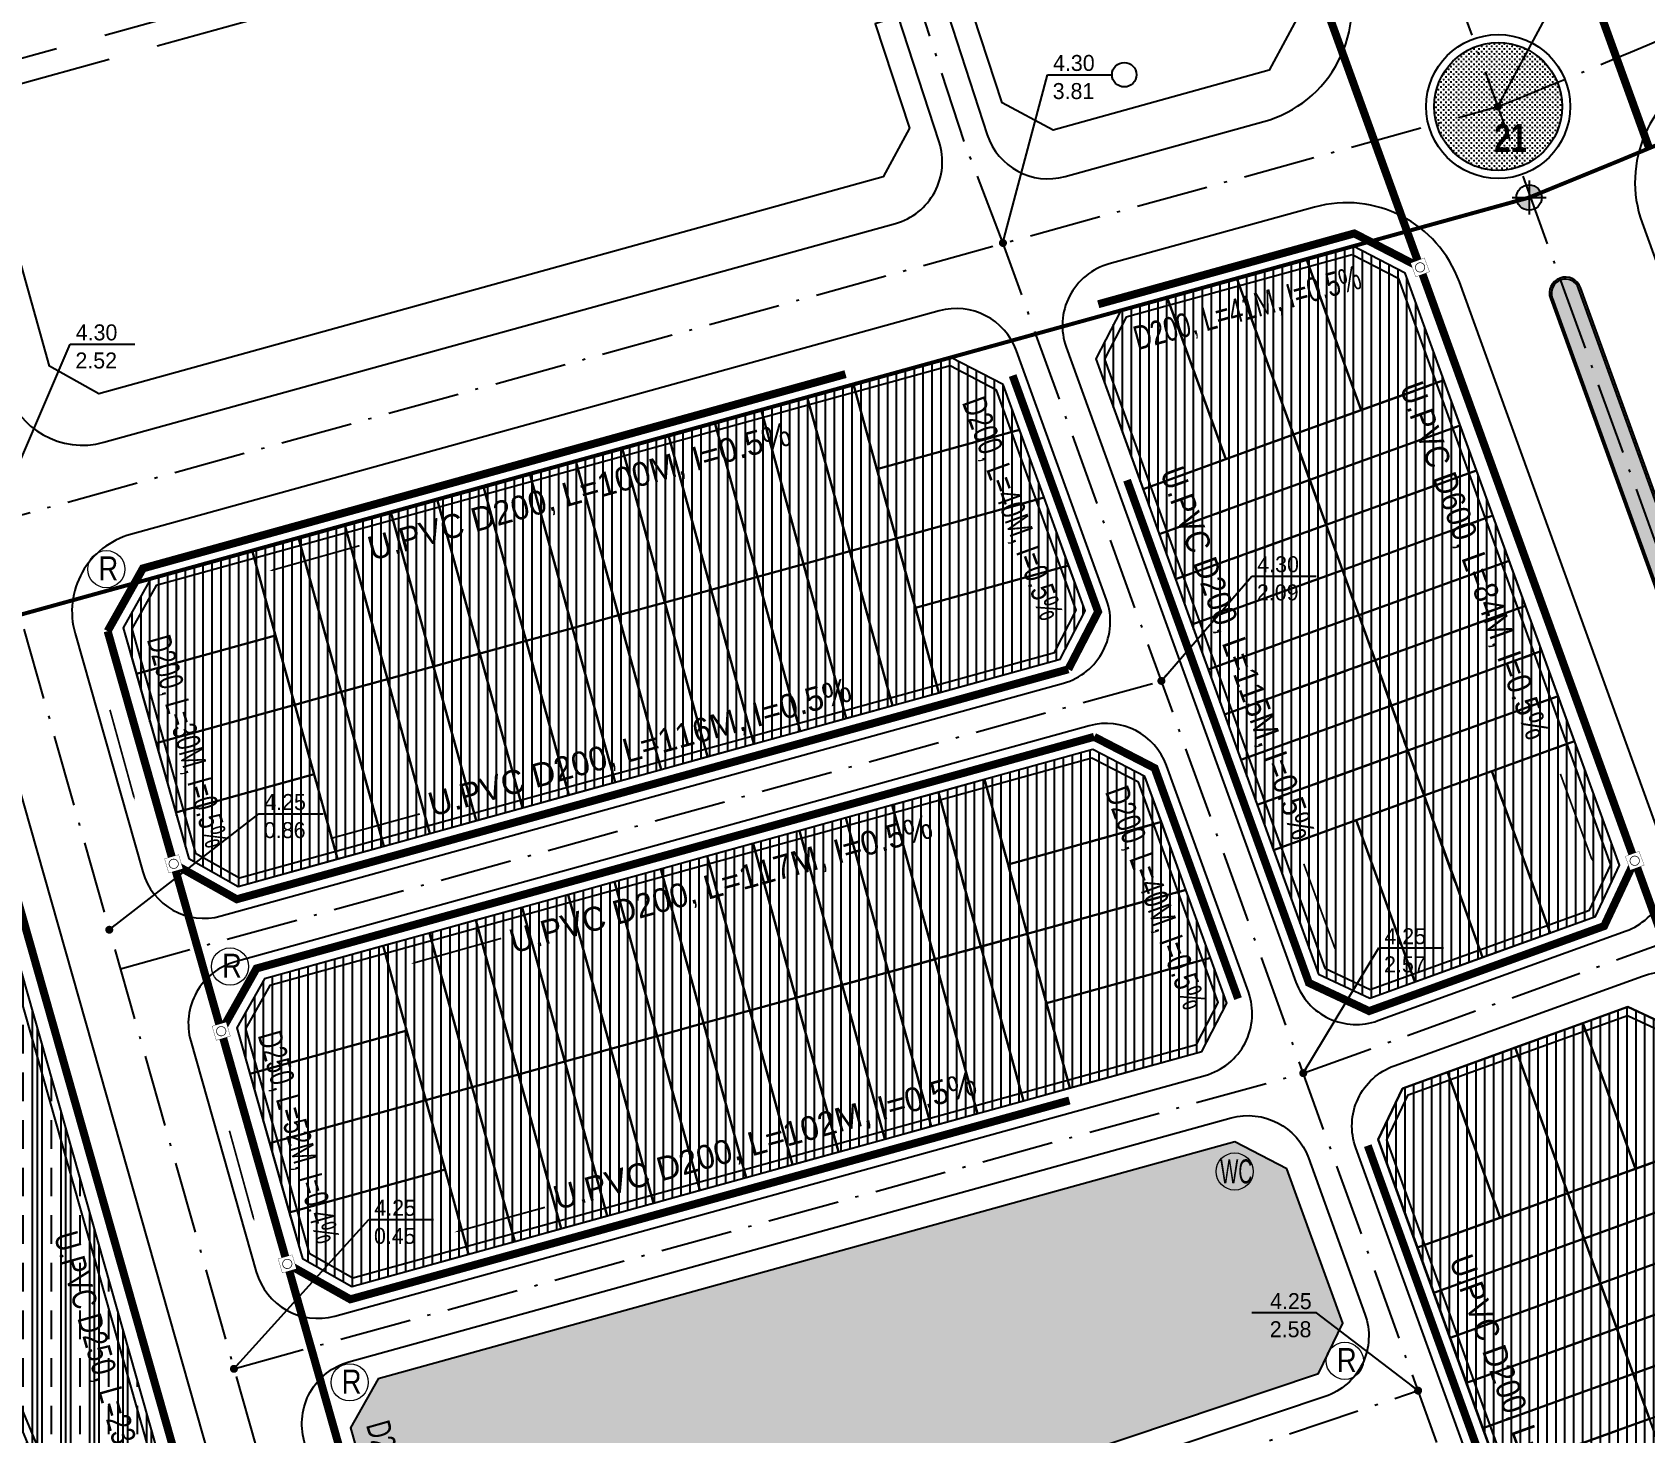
# Model space of a CAD drawing. Header units: metres. Extents: x 566631 to 571358, y 2062953 to 2068466.
# Drawn here: x 568419.6 to 568621.2, y 2066279.3 to 2066454.5 of the extents above; entities that cross this region are included whole.
import ezdxf
from ezdxf.enums import TextEntityAlignment as Align

# ---------------------------------------------------------------- set-up
doc = ezdxf.new("R2010")
doc.units = ezdxf.units.M
for name, pattern in [('ACAD_ISO10W100', [18.5, 12, -3, 0.5, -3]), ('CENTER', [2, 1.25, -0.25, 0.25, -0.25]), ('HIDDEN', [0.375, 0.25, -0.125])]:
    doc.linetypes.add(name, pattern=pattern)
doc.layers.add('boDnv', color=54, linetype='CONTINUOUS', lineweight=25)
for name, color, linetype in [('BoThamCo', 94, 'CONTINUOUS'), ('ChiaLo', 128, 'CENTER'), ('datOlienke', 42, 'CONTINUOUS'), ('datOXh', 42, 'CONTINUOUS'), ('hacth sdd', 8, 'CONTINUOUS'), ('LogDg', 7, 'CONTINUOUS'), ('LogDg phu', 7, 'CONTINUOUS'), ('LoLK', 6, 'CONTINUOUS'), ('QH', 7, 'CONTINUOUS'), ('RANHGIOI', 2, 'HIDDEN'), ('TimDg', 222, 'CONTINUOUS'), ('TNuoc Thai', 7, 'CONTINUOUS'), ('ViaHeS', 32, 'CONTINUOUS'), ('ViaHeSphu', 32, 'CONTINUOUS')]:
    doc.layers.add(name, color=color, linetype=linetype)
doc.styles.add('ARIALB', font='VHARIALB.ttf', dxfattribs={"width": 0.75})
doc.styles.add('DIADANH1', font='VHAVAN.ttf', dxfattribs={"height": 2})
doc.styles.add('rms', font='romans.shx', dxfattribs={"width": 0.7, "bigfont": 'vns.shx'})
doc.styles.add('solo', font='VHARIALN.ttf')
doc.styles.add('style1', font='VHARIALN.ttf', dxfattribs={"height": 1.2})
doc.styles.add('STYLE3', font='VHBODO.ttf', dxfattribs={"width": 0.8, "height": 2.2})
doc.linetypes.add('ADL', pattern='A,0.125,-0.15,["++",rms,S=0.5,R=0,X=0,Y=-0.2245],-1.35,1.125', length=2.75)
doc.linetypes.add('TNTN_LINE', pattern='A,0.5,-0.2,["TN",Standard,S=0.1,R=0,X=-0.1,Y=-0.05],-0.25', length=0.95)
doc.dimstyles.new('kichthuocnut', dxfattribs={"dimtxt": 1.1, "dimasz": 0.5, "dimexe": 0.5, "dimexo": 0.5, "dimgap": 0.5, "dimtad": 1, "dimzin": 0, "dimdsep": 46, "dimtxsty": 'solo', "dimblk": 'BOXFILLED', "dimcen": 0.09, "dimdle": 1, "dimclrd": 256, "dimclre": 256, "dimclrt": 7, "dimadec": 0, "dimazin": 0, "dimtfac": 1, "dimtix": 1, "dimtofl": 0, "dimtmove": 1, "dimatfit": 3, "dimldrblk": 'ARCHTICK', "dimfxl": 1, "dimtfill": 1, "dimtfillclr": 2, "dimtolj": 1, "dimtzin": 0, "dimlwd": -1, "dimlwe": -1, "dimarcsym": 0})

# ---------------------------------------------------------------- blocks, each defined once
blk = doc.blocks.new('moc')
at = {"layer": 'QH', "linetype": 'Continuous'}
h = blk.add_hatch(color=7, dxfattribs=at)
h.paths.add_polyline_path([(0, 0), (0.529, 0, 0.414214), (0, 0.529)])
h.paths.add_polyline_path([(-0.529, 0, 0.414214), (0, -0.529), (0, 0)])
for p, q in [((0, 0.706), (0, -0.706)), ((-0.706, 0), (0.706, 0))]:
    blk.add_line(p, q, dxfattribs=at)
blk.add_circle((0, 0), 0.529, dxfattribs=at)
blk = doc.blocks.new('hg')
at = {"layer": 'TNuoc Thai', "color": 7, "lineweight": 0, "const_width": 0.2}
blk.add_lwpolyline([(-2.5, -2.5), (2.5, -2.5), (2.5, 2.5), (-2.5, 2.5)], close=True, dxfattribs=at)
at = {"lineweight": 0}
blk.add_wipeout([(-2.5, 2.5), (2.5, 2.5), (2.5, -2.5), (-2.5, -2.5)], dxfattribs=at).dxf.layer = 'TNuoc Thai'
at = {"layer": 'TNuoc Thai', "color": 3, "lineweight": 0, "const_width": 0.25}
blk.add_lwpolyline([(-1.625, 0, 1), (1.625, 0, 1)], format="xyb", close=True, dxfattribs=at)

msp = doc.modelspace()

# ---------------------------------------------------------------- hatches: boundary and pattern name
at = {"layer": 'hacth sdd'}
h = msp.add_hatch(dxfattribs=at)
h.set_pattern_fill('CROSS', color=64, scale=0.05, style=0)
h.set_pattern_definition([(0, (568124.4922, 2065856.43456), (0.3175, 0.3175), [0.15875, -0.47625]), (90, (568124.5716, 2065856.3552), (-0.3175, 0.3175), [0.15875, -0.47625])])
edge = h.paths.add_edge_path()
edge.add_arc((568602.874, 2066445.172), 8, 0, 360)
h = msp.add_hatch(dxfattribs=at)
h.set_pattern_fill('ANSI31', color=30, scale=0.35, angle=45, style=0)
h.set_pattern_definition([(90, (568552.5764, 2066333.6878), (-1.11125, 1e-16), [])])
h.paths.add_polyline_path([(568584.725, 2066427.702), (568555.695, 2066419.674), (568552.576, 2066413.639), (568580.408, 2066336.689), (568586.811, 2066333.688), (568615.022, 2066343.891), (568618.023, 2066350.294), (568591.245, 2066424.333)])
h = msp.add_hatch(dxfattribs=at)
h.set_pattern_fill('CROSS', color=64, scale=0.05, style=0)
h.set_pattern_definition([(0, (568609.64062, 2066362.58562), (0.3175, 0.3175), [0.15875, -0.47625]), (90, (568609.72, 2066362.50624), (-0.3175, 0.3175), [0.15875, -0.47625])])
edge = h.paths.add_edge_path()
edge.add_line((568609.641, 2066421.248), (568630.478, 2066363.636))
edge.add_arc((568632.124, 2066364.231), 1.75, 199.88428, 379.88428)
edge.add_line((568633.769, 2066364.826), (568612.932, 2066422.438))
edge.add_arc((568611.287, 2066421.841), 1.75, 19.94735, 199.82121)
h = msp.add_hatch(dxfattribs=at)
h.set_pattern_fill('ANSI31', color=30, scale=0.35, angle=45, style=0)
h.set_pattern_definition([(90, (568430.9877, 2066347.6602), (-1.11125, 1e-16), [])])
h.paths.add_polyline_path([(568540.976, 2066410.431), (568534.456, 2066413.8), (568434.441, 2066386.141), (568430.988, 2066379.998), (568439.18, 2066351.137), (568445.365, 2066347.66), (568548.102, 2066376.073), (568551.22, 2066382.107)])
h = msp.add_hatch(dxfattribs=at)
h.set_pattern_fill('CLAY', color=44, scale=0.75, angle=90, style=0)
h.set_pattern_definition([(90, (568235.096, 2066255.3278), (-3.571875, 2e-16), []), (90, (568234.5006, 2066255.3278), (-3.571875, 2e-16), []), (90, (568233.9053, 2066255.3278), (-3.571875, 2e-16), []), (90, (568232.7147, 2066255.3278), (-3.571875, 2e-16), [3.571875, -2.38125])])
edge = h.paths.add_edge_path()
edge.add_line((568375.518, 2066321.158), (568386.627, 2066323.963))
edge.add_line((568386.627, 2066323.963), (568395.646, 2066296.809))
edge.add_line((568395.646, 2066296.809), (568408.907, 2066301.763))
edge.add_line((568408.907, 2066301.763), (568410.778, 2066297.692))
edge.add_line((568410.778, 2066297.692), (568428.468, 2066255.328))
edge.add_line((568428.468, 2066255.328), (568437.554, 2066257.284))
edge.add_arc((568436.923, 2066260.217), 3, 282.14743, 375.84764)
edge.add_line((568439.809, 2066261.036), (568407.855, 2066373.601))
edge.add_line((568407.855, 2066373.601), (568401.671, 2066377.078))
edge.add_line((568401.671, 2066377.078), (568320.264, 2066354.564))
edge.add_arc((568183.791, 2066848.041), 512, 280.74598, 285.45902, ccw=False)
edge.add_line((568279.256, 2066345.02), (568237.855, 2066337.163))
edge.add_line((568237.855, 2066337.163), (568235.096, 2066333.609))
edge.add_line((568235.096, 2066333.609), (568238.242, 2066283.477))
edge.add_line((568238.242, 2066283.477), (568239.549, 2066278.045))
edge.add_line((568239.549, 2066278.045), (568245.6, 2066277.632))
edge.add_line((568245.6, 2066277.632), (568262.924, 2066280.934))
edge.add_line((568262.924, 2066280.934), (568271.62, 2066283.949))
edge.add_line((568271.62, 2066283.949), (568282.663, 2066285.207))
edge.add_line((568282.663, 2066285.207), (568309.336, 2066293.103))
edge.add_line((568309.336, 2066293.103), (568358.579, 2066318.298))
edge.add_line((568358.579, 2066318.298), (568368.701, 2066319.568))
edge.add_line((568368.701, 2066319.568), (568375.518, 2066321.158))
h = msp.add_hatch(dxfattribs=at)
h.set_pattern_fill('ANSI31', color=30, scale=0.35, angle=45, style=0)
h.set_pattern_definition([(90, (568445.1882, 2066297.6355), (-1.11125, 1e-16), [])])
h.paths.add_polyline_path([(568558.715, 2066361.385), (568552.195, 2066364.754), (568448.642, 2066336.116), (568445.188, 2066329.973), (568453.381, 2066301.113), (568459.565, 2066297.635), (568565.841, 2066327.026), (568568.959, 2066333.061)])
h = msp.add_hatch(dxfattribs=at)
h.set_pattern_fill('ANSI31', color=30, scale=0.35, angle=45, style=0)
h.set_pattern_definition([(90, (568587.8908, 2066195.9233), (-1.11125, 1e-16), [])])
h.paths.add_polyline_path([(568636.636, 2066195.923), (568630.196, 2066199.034), (568587.891, 2066316.001), (568590.892, 2066322.403), (568619.104, 2066332.607), (568625.506, 2066329.606), (568668.127, 2066211.764), (568665.088, 2066205.471)])
h = msp.add_hatch(dxfattribs=at)
h.set_pattern_fill('BRASS', color=57, scale=0.5, angle=90, style=0)
h.set_pattern_definition([(90, (568239.5493, 2066207.8738), (-3.175, 2e-16), []), (90, (568237.962, 2066207.8738), (-3.175, 2e-16), [1.5875, -0.79375])])
edge = h.paths.add_edge_path()
edge.add_line((568410.778, 2066297.692), (568408.907, 2066301.763))
edge.add_line((568408.907, 2066301.763), (568395.646, 2066296.809))
edge.add_line((568395.646, 2066296.809), (568386.627, 2066323.963))
edge.add_line((568386.627, 2066323.963), (568375.518, 2066321.158))
edge.add_line((568375.518, 2066321.158), (568368.701, 2066319.568))
edge.add_line((568368.701, 2066319.568), (568358.579, 2066318.298))
edge.add_line((568358.579, 2066318.298), (568309.336, 2066293.103))
edge.add_line((568309.336, 2066293.103), (568282.663, 2066285.207))
edge.add_line((568282.663, 2066285.207), (568271.62, 2066283.949))
edge.add_line((568271.62, 2066283.949), (568262.924, 2066280.934))
edge.add_line((568262.924, 2066280.934), (568245.6, 2066277.632))
edge.add_line((568245.6, 2066277.632), (568239.549, 2066278.045))
edge.add_line((568239.549, 2066278.045), (568250.217, 2066233.723))
edge.add_arc((568392.65, 2066268.004), 146.5, 193.53287, 199.85973)
edge.add_line((568254.862, 2066218.235), (568258.129, 2066209.191))
edge.add_arc((568260.01, 2066209.87), 2, 199.85973, 298.11578)
edge.add_line((568260.953, 2066208.106), (568303.339, 2066230.753))
edge.add_arc((568332.792, 2066175.628), 62.5, 105.28852, 118.11578, ccw=False)
edge.add_line((568316.312, 2066235.916), (568331.719, 2066240.128))
edge.add_arc((568333.696, 2066232.893), 7.5, 45.27983, 105.28852, ccw=False)
edge.add_line((568338.973, 2066238.222), (568341.821, 2066235.403))
edge.add_arc((568343.932, 2066237.534), 3, 225.27983, 286.30827)
edge.add_line((568344.774, 2066234.655), (568376.966, 2066244.074))
edge.add_arc((568394.517, 2066184.088), 62.5, 102.14743, 106.30827, ccw=False)
edge.add_line((568381.365, 2066245.189), (568428.468, 2066255.328))
edge.add_line((568428.468, 2066255.328), (568410.778, 2066297.692))
h = msp.add_hatch(dxfattribs=at)
h.set_pattern_fill('CROSS', color=64, scale=0.05, style=0)
h.set_pattern_definition([(0, (568459.38865, 2066250.6715), (0.3175, 0.3175), [0.15875, -0.47625]), (90, (568459.46803, 2066250.59212), (-0.3175, 0.3175), [0.15875, -0.47625])])
h.paths.add_polyline_path([(568583.434, 2066293.042), (568576.454, 2066312.339), (568569.935, 2066315.708), (568462.842, 2066286.091), (568459.389, 2066279.949), (568466.786, 2066253.891), (568472.891, 2066250.671), (568580.394, 2066286.749)])

# ---------------------------------------------------------------- linework, layer by layer
at = {"layer": 'boDnv', "color": 10, "linetype": 'ADL', "ltscale": 0.25}
for points in [[(568584.614, 2066426.634), (568556.383, 2066418.827), (568553.665, 2066413.568), (568581.208, 2066337.419), (568586.86, 2066334.769), (568614.292, 2066344.691), (568616.942, 2066350.343), (568590.437, 2066423.625)], [(568540.169, 2066409.723), (568534.345, 2066412.732), (568435.109, 2066385.288), (568432.063, 2066379.871), (568440.03, 2066351.807), (568445.496, 2066348.734), (568547.414, 2066376.92), (568550.131, 2066382.178)], [(568557.908, 2066360.677), (568552.084, 2066363.686), (568449.31, 2066335.263), (568446.264, 2066329.846), (568454.23, 2066301.782), (568459.696, 2066298.709), (568565.153, 2066327.874), (568567.87, 2066333.132)], [(568636.705, 2066197.001), (568630.997, 2066199.758), (568588.972, 2066315.951), (568591.622, 2066321.604), (568619.054, 2066331.526), (568624.707, 2066328.876), (568667.044, 2066211.82), (568664.371, 2066206.286)]]:
    msp.add_lwpolyline(points, close=True, dxfattribs=at)
msp.add_lwpolyline([(568375.282, 2066322.13), (568387.283, 2066325.16), (568396.268, 2066298.109), (568409.427, 2066303.025), (568411.694, 2066298.094), (568429.07, 2066256.48), (568437.344, 2066258.261, 0.4332579), (568438.847, 2066260.763), (568407.006, 2066372.931), (568401.54, 2066376.004), (568320.53, 2066353.601, -0.0205674), (568279.442, 2066344.037), (568238.413, 2066336.251), (568236.118, 2066333.294), (568239.234, 2066283.627), (568240.35, 2066278.992), (568245.54, 2066278.639), (568262.666, 2066281.903), (568271.397, 2066284.93), (568282.463, 2066286.191), (568308.963, 2066294.036), (568358.28, 2066319.268), (568368.525, 2066320.554)], format="xyb", close=True, dxfattribs=at)
at = {"layer": 'BoThamCo'}
msp.add_lwpolyline([(568609.641, 2066421.248), (568630.478, 2066363.636, 1), (568633.769, 2066364.826), (568612.932, 2066422.438, 0.9988999)], format="xyb", close=True, dxfattribs=at)
msp.add_lwpolyline([(568583.434, 2066293.042), (568576.454, 2066312.339), (568569.935, 2066315.708), (568462.842, 2066286.091), (568459.389, 2066279.949), (568466.786, 2066253.891), (568472.891, 2066250.671), (568580.394, 2066286.749)], close=True, dxfattribs=at)
msp.add_circle((568602.874, 2066445.172), 8, dxfattribs=at)
at = {"layer": 'ChiaLo', "ltscale": 5}
for points in [[(568585.741, 2066407.207), (568578.91, 2066426.094)], [(568600.916, 2066338.79), (568570.21, 2066423.688)], [(568568.814, 2066401.085), (568561.51, 2066421.282)], [(568532.943, 2066371.88), (568522.281, 2066410.433)], [(568558.47, 2066397.344), (568596.086, 2066410.949)], [(568527.16, 2066370.281), (568516.498, 2066408.834)], [(568515.594, 2066367.082), (568504.932, 2066405.635)], [(568521.377, 2066368.682), (568510.715, 2066407.234)], [(568509.811, 2066365.483), (568499.149, 2066404.036)], [(568525.213, 2066399.831), (568543.028, 2066404.758)], [(568560.511, 2066391.701), (568598.126, 2066405.306)], [(568504.028, 2066363.884), (568493.366, 2066402.437)], [(568498.245, 2066362.284), (568487.583, 2066400.837)], [(568562.552, 2066386.059), (568600.167, 2066399.664)], [(568486.679, 2066359.086), (568476.017, 2066397.639)], [(568492.462, 2066360.685), (568481.8, 2066399.238)], [(568435.084, 2066365.568), (568546.098, 2066396.269)], [(568480.896, 2066357.487), (568470.234, 2066396.039)], [(568475.113, 2066355.887), (568464.451, 2066394.44)], [(568564.592, 2066380.417), (568602.208, 2066394.022)], [(568469.33, 2066354.288), (568458.668, 2066392.841)], [(568457.764, 2066351.089), (568447.103, 2066389.642)], [(568463.547, 2066352.689), (568452.885, 2066391.242)], [(568530.011, 2066382.482), (568549.168, 2066387.78)], [(568566.633, 2066374.775), (568604.248, 2066388.379)], [(568568.674, 2066369.132), (568606.289, 2066382.737)], [(568432.626, 2066374.226), (568450.035, 2066379.04)], [(568570.715, 2066363.49), (568608.33, 2066377.095)], [(568572.755, 2066357.848), (568610.371, 2066371.453)], [(568574.796, 2066352.205), (568612.411, 2066365.81)], [(568437.542, 2066356.91), (568454.832, 2066361.691)], [(568609.38, 2066341.851), (568602.067, 2066362.069)], [(568543.545, 2066320.861), (568532.883, 2066359.413)], [(568549.328, 2066322.46), (568538.666, 2066361.013)], [(568537.763, 2066319.261), (568527.101, 2066357.814)], [(568531.98, 2066317.662), (568521.318, 2066356.215)], [(568541.598, 2066350.411), (568560.767, 2066355.712)], [(568592.453, 2066335.729), (568585.14, 2066355.947)], [(568526.197, 2066316.063), (568515.535, 2066354.616)], [(568514.631, 2066312.864), (568503.969, 2066351.417)], [(568520.414, 2066314.463), (568509.752, 2066353.016)], [(568508.848, 2066311.265), (568498.186, 2066349.818)], [(568449.284, 2066315.543), (568563.837, 2066347.223)], [(568503.065, 2066309.665), (568492.403, 2066348.218)], [(568491.499, 2066306.467), (568480.837, 2066345.02)], [(568497.282, 2066308.066), (568486.62, 2066346.619)], [(568485.716, 2066304.868), (568475.054, 2066343.42)], [(568479.933, 2066303.268), (568469.271, 2066341.821)], [(568474.15, 2066301.669), (568463.488, 2066340.222)], [(568546.396, 2066333.062), (568566.908, 2066338.734)], [(568446.827, 2066324.201), (568466.42, 2066329.62)], [(568620.049, 2066312.352), (568613.461, 2066330.566)], [(568650.862, 2066200.697), (568604.998, 2066327.505)], [(568603.122, 2066306.229), (568596.534, 2066324.444)], [(568592.778, 2066302.488), (568630.393, 2066316.093)], [(568451.742, 2066306.885), (568471.218, 2066312.271)], [(568594.819, 2066296.846), (568632.434, 2066310.451)], [(568596.86, 2066291.204), (568634.475, 2066304.808)], [(568598.9, 2066285.561), (568636.515, 2066299.166)], [(568600.941, 2066279.919), (568638.556, 2066293.524)], [(568602.982, 2066274.277), (568640.597, 2066287.882)]]:
    msp.add_lwpolyline(points, dxfattribs=at)
at = {"layer": 'datOlienke'}
for points in [[(568584.725, 2066427.702), (568555.695, 2066419.674), (568552.576, 2066413.639), (568580.408, 2066336.689), (568586.811, 2066333.688), (568615.022, 2066343.891), (568618.023, 2066350.294), (568591.245, 2066424.333)], [(568540.976, 2066410.431), (568534.456, 2066413.8), (568434.441, 2066386.141), (568430.988, 2066379.998), (568439.18, 2066351.137), (568445.365, 2066347.66), (568548.102, 2066376.073), (568551.22, 2066382.107)], [(568558.715, 2066361.385), (568552.195, 2066364.754), (568448.642, 2066336.116), (568445.188, 2066329.973), (568453.381, 2066301.113), (568459.565, 2066297.635), (568565.841, 2066327.026), (568568.959, 2066333.061)], [(568636.636, 2066195.923), (568630.196, 2066199.034), (568587.891, 2066316.001), (568590.892, 2066322.403), (568619.104, 2066332.607), (568625.506, 2066329.606), (568668.127, 2066211.764), (568665.088, 2066205.471)]]:
    msp.add_lwpolyline(points, close=True, dxfattribs=at)
at = {"layer": 'datOXh', "linetype": 'ByBlock'}
msp.add_lwpolyline([(568375.518, 2066321.158), (568386.627, 2066323.963), (568395.646, 2066296.809), (568408.907, 2066301.763), (568410.778, 2066297.692), (568428.468, 2066255.328), (568437.554, 2066257.284, 0.4332579), (568439.809, 2066261.036), (568407.855, 2066373.601), (568401.671, 2066377.078), (568320.264, 2066354.564, -0.0205674), (568279.256, 2066345.02), (568237.855, 2066337.163), (568235.096, 2066333.609), (568238.242, 2066283.477), (568239.549, 2066278.045), (568245.6, 2066277.632), (568262.924, 2066280.934), (568271.62, 2066283.949), (568282.663, 2066285.207), (568309.336, 2066293.103), (568358.579, 2066318.298), (568368.701, 2066319.568)], format="xyb", close=True, dxfattribs=at)
at = {"layer": 'LogDg'}
for points in [[(568242.734, 2066356.41), (568275.9, 2066362.704, 0.0205674), (568315.466, 2066371.913), (568397.717, 2066394.66, 0.4150041), (568404.682, 2066406.99), (568400.511, 2066421.915), (568412.069, 2066425.145), (568416.263, 2066410.136, 0.4134234), (568428.559, 2066403.19), (568527.512, 2066430.556, 0.4277016), (568532.985, 2066440.75), (568527.857, 2066456.451), (568533.561, 2066458.313), (568539.001, 2066441.653, 0.4008529), (568548.739, 2066436.426), (568573.584, 2066443.297, 0.4373271), (568583.686, 2066462.871), (568583.018, 2066464.71), (568568.93, 2066507.852), (568591.745, 2066515.302), (568605.712, 2066472.531), (568606.571, 2066470.164, 0.4297542), (568626.524, 2066461.469, 0.0010787)], [(568629.137, 2066449.545, 0.3988265), (568620.87, 2066430.627), (568645.789, 2066361.73, 0.4330459), (568656.508, 2066357.117), (568686.764, 2066370.3, 0.3974101), (568691.074, 2066380.401), (568663.502, 2066455.192, 0.431261), (568652.799, 2066459.759), (568652.37, 2066459.572, -0.0037754), (568629.137, 2066449.545)], [(568609.405, 2066421.163), (568630.243, 2066363.551, 1), (568634.004, 2066364.912), (568613.167, 2066422.523, 1), (568609.407, 2066421.159)], [(568190.443, 2066336.125), (568087.118, 2066325.477, 0.3385707), (568080.043, 2066318.811), (568076.937, 2066299.844, 0.128574), (568082.698, 2066238.39), (568087.614, 2066224.891, 0.0394083), (568095.583, 2066207.421), (568108.426, 2066184.285), (568154.595, 2066115.989, 0.3921699), (568165.188, 2066113.521), (568211.302, 2066139.838, -0.0071825), (568215.264, 2066142.024), (568287.124, 2066180.342), (568310.704, 2066188.581, -0.1818206), (568421.555, 2066185.973), (568438.688, 2066179.065, 0.0837549), (568462.572, 2066173.821, 0.5131316), (568468.637, 2066181.453), (568413.347, 2066376.227, 0.4122284), (568401.062, 2066383.135), (568318.665, 2066360.347, -0.0205674), (568278.137, 2066350.914), (568232.919, 2066342.333, -0.0212183), (568190.443, 2066336.125, 0.0212183)], [(568571.644, 2066334.459), (568561.41, 2066362.755, 0.3917686), (568551.754, 2066367.745), (568444.983, 2066338.217, 0.4162015), (568439.42, 2066328.322), (568447.613, 2066299.461, 0.4122284), (568457.441, 2066293.935), (568566.253, 2066324.028, 0.4370205), (568571.644, 2066334.459)]]:
    msp.add_lwpolyline(points, format="xyb", dxfattribs=at)
for points in [[(568623.666, 2066352.335), (568598.02, 2066423.242, 0.3917686), (568579.916, 2066432.597), (568554.259, 2066425.502, 0.4370205), (568548.869, 2066415.071), (568577.587, 2066335.669, 0.4142136), (568587.831, 2066330.867), (568618.864, 2066342.091, 0.4142136)], [(568424.95, 2066379.295), (568433.412, 2066349.486, 0.4122284), (568443.24, 2066343.96), (568548.514, 2066373.074, 0.4370205), (568553.905, 2066383.505), (568542.647, 2066414.631, 0.3917686), (568532.992, 2066419.62), (568431.904, 2066391.664, 0.4162015)], [(568589.872, 2066325.224), (568620.904, 2066336.448, -0.4142136), (568631.148, 2066331.646), (568673.753, 2066213.85, -0.4210432), (568668.776, 2066203.545), (568637.482, 2066193.043, -0.4074168), (568627.414, 2066197.906), (568585.07, 2066314.98, -0.4142136)], [(568459.184, 2066288.192), (568569.494, 2066318.699, -0.3917686), (568579.149, 2066313.709), (568586.215, 2066294.173, -0.4210432), (568581.237, 2066283.867), (568471.228, 2066246.949, -0.4281041), (568460.986, 2066252.348), (568453.62, 2066278.297, -0.4162015)]]:
    msp.add_lwpolyline(points, format="xyb", close=True, dxfattribs=at)
msp.add_circle((568602.874, 2066445.172), 9, dxfattribs=at)
at = {"layer": 'LogDg phu', "linetype": 'HIDDEN', "ltscale": 50}
msp.add_lwpolyline([(568527.857, 2066456.451), (568522.73, 2066472.152, 0.4008529), (568512.993, 2066477.379), (568413.49, 2066449.862, 0.4150041), (568407.918, 2066439.998), (568412.069, 2066425.145)], format="xyb", dxfattribs=at)
at = {"layer": 'LoLK'}
for points in [[(568591.245, 2066424.333), (568584.725, 2066427.702), (568578.91, 2066426.094), (568585.741, 2066407.207), (568596.086, 2066410.949)], [(568578.91, 2066426.094), (568570.21, 2066423.688), (568577.278, 2066404.146), (568585.741, 2066407.207)], [(568570.21, 2066423.688), (568561.51, 2066421.282), (568568.814, 2066401.085), (568577.278, 2066404.146)], [(568561.51, 2066421.282), (568555.695, 2066419.674), (568552.576, 2066413.639), (568558.47, 2066397.344), (568568.814, 2066401.085)], [(568540.976, 2066410.431), (568534.456, 2066413.8), (568522.281, 2066410.433), (568525.213, 2066399.831), (568543.028, 2066404.758)], [(568525.213, 2066399.831), (568522.281, 2066410.433), (568516.498, 2066408.834), (568521.829, 2066389.557), (568527.612, 2066391.157)], [(568598.126, 2066405.306), (568596.086, 2066410.949), (568577.278, 2066404.146), (568579.319, 2066398.504)], [(568516.498, 2066408.834), (568510.715, 2066407.234), (568516.046, 2066387.958), (568521.829, 2066389.557)], [(568504.932, 2066405.635), (568499.149, 2066404.036), (568504.48, 2066384.759), (568510.263, 2066386.359)], [(568510.715, 2066407.234), (568504.932, 2066405.635), (568510.263, 2066386.359), (568516.046, 2066387.958)], [(568499.149, 2066404.036), (568493.366, 2066402.437), (568498.697, 2066383.16), (568504.48, 2066384.759)], [(568543.028, 2066404.758), (568525.213, 2066399.831), (568527.612, 2066391.157), (568546.098, 2066396.269)], [(568577.278, 2066404.146), (568558.47, 2066397.344), (568560.511, 2066391.701), (568579.319, 2066398.504)], [(568600.167, 2066399.664), (568598.126, 2066405.306), (568579.319, 2066398.504), (568581.359, 2066392.862)], [(568493.366, 2066402.437), (568487.583, 2066400.837), (568492.914, 2066381.561), (568498.697, 2066383.16)], [(568487.583, 2066400.837), (568481.8, 2066399.238), (568487.131, 2066379.962), (568492.914, 2066381.561)], [(568602.208, 2066394.022), (568600.167, 2066399.664), (568581.359, 2066392.862), (568583.4, 2066387.219)], [(568476.017, 2066397.639), (568470.234, 2066396.039), (568475.565, 2066376.763), (568481.348, 2066378.362)], [(568481.8, 2066399.238), (568476.017, 2066397.639), (568481.348, 2066378.362), (568487.131, 2066379.962)], [(568581.359, 2066392.862), (568579.319, 2066398.504), (568560.511, 2066391.701), (568562.552, 2066386.059)], [(568470.234, 2066396.039), (568464.451, 2066394.44), (568469.782, 2066375.164), (568475.565, 2066376.763)], [(568546.098, 2066396.269), (568527.612, 2066391.157), (568530.011, 2066382.482), (568549.168, 2066387.78)], [(568464.451, 2066394.44), (568458.668, 2066392.841), (568463.999, 2066373.564), (568469.782, 2066375.164)], [(568604.248, 2066388.379), (568602.208, 2066394.022), (568583.4, 2066387.219), (568585.441, 2066381.577)], [(568458.668, 2066392.841), (568452.885, 2066391.242), (568458.216, 2066371.965), (568463.999, 2066373.564)], [(568581.359, 2066392.862), (568562.552, 2066386.059), (568564.592, 2066380.417), (568583.4, 2066387.219)], [(568447.103, 2066389.642), (568434.441, 2066386.141), (568430.988, 2066379.998), (568432.626, 2066374.226), (568450.035, 2066379.04)], [(568452.885, 2066391.242), (568447.103, 2066389.642), (568450.035, 2066379.04), (568452.434, 2066370.366), (568458.216, 2066371.965)], [(568521.829, 2066389.557), (568516.046, 2066387.958), (568521.377, 2066368.682), (568527.16, 2066370.281)], [(568530.011, 2066382.482), (568527.612, 2066391.157), (568521.829, 2066389.557), (568527.16, 2066370.281), (568532.943, 2066371.88)], [(568516.046, 2066387.958), (568510.263, 2066386.359), (568515.594, 2066367.082), (568521.377, 2066368.682)], [(568551.22, 2066382.107), (568549.168, 2066387.78), (568530.011, 2066382.482), (568532.943, 2066371.88), (568548.102, 2066376.073)], [(568606.289, 2066382.737), (568604.248, 2066388.379), (568585.441, 2066381.577), (568587.482, 2066375.935)], [(568510.263, 2066386.359), (568504.48, 2066384.759), (568509.811, 2066365.483), (568515.594, 2066367.082)], [(568585.441, 2066381.577), (568583.4, 2066387.219), (568564.592, 2066380.417), (568566.633, 2066374.775)], [(568504.48, 2066384.759), (568498.697, 2066383.16), (568504.028, 2066363.884), (568509.811, 2066365.483)], [(568492.914, 2066381.561), (568487.131, 2066379.962), (568492.462, 2066360.685), (568498.245, 2066362.284)], [(568498.697, 2066383.16), (568492.914, 2066381.561), (568498.245, 2066362.284), (568504.028, 2066363.884)], [(568587.482, 2066375.935), (568585.441, 2066381.577), (568566.633, 2066374.775), (568568.674, 2066369.132)], [(568608.33, 2066377.095), (568606.289, 2066382.737), (568587.482, 2066375.935), (568589.522, 2066370.292)], [(568487.131, 2066379.962), (568481.348, 2066378.362), (568486.679, 2066359.086), (568492.462, 2066360.685)], [(568450.035, 2066379.04), (568432.626, 2066374.226), (568435.084, 2066365.568), (568452.434, 2066370.366)], [(568481.348, 2066378.362), (568475.565, 2066376.763), (568480.896, 2066357.487), (568486.679, 2066359.086)], [(568475.565, 2066376.763), (568469.782, 2066375.164), (568475.113, 2066355.887), (568480.896, 2066357.487)], [(568587.482, 2066375.935), (568568.674, 2066369.132), (568570.715, 2066363.49), (568589.522, 2066370.292)], [(568610.371, 2066371.453), (568608.33, 2066377.095), (568589.522, 2066370.292), (568591.563, 2066364.65)], [(568463.999, 2066373.564), (568458.216, 2066371.965), (568463.547, 2066352.689), (568469.33, 2066354.288)], [(568469.782, 2066375.164), (568463.999, 2066373.564), (568469.33, 2066354.288), (568475.113, 2066355.887)], [(568458.216, 2066371.965), (568452.434, 2066370.366), (568457.764, 2066351.089), (568463.547, 2066352.689)], [(568612.411, 2066365.81), (568610.371, 2066371.453), (568591.563, 2066364.65), (568593.604, 2066359.008), (568602.067, 2066362.069)], [(568452.434, 2066370.366), (568435.084, 2066365.568), (568437.542, 2066356.91), (568454.832, 2066361.691)], [(568589.522, 2066370.292), (568570.715, 2066363.49), (568572.755, 2066357.848), (568591.563, 2066364.65)], [(568612.411, 2066365.81), (568602.067, 2066362.069), (568609.38, 2066341.851), (568615.022, 2066343.891), (568618.023, 2066350.294)], [(568558.715, 2066361.385), (568552.195, 2066364.754), (568538.666, 2066361.013), (568541.598, 2066350.411), (568560.767, 2066355.712)], [(568591.563, 2066364.65), (568572.755, 2066357.848), (568574.796, 2066352.205), (568585.14, 2066355.947), (568593.604, 2066359.008)], [(568454.832, 2066361.691), (568437.542, 2066356.91), (568439.18, 2066351.137), (568445.365, 2066347.66), (568457.764, 2066351.089)], [(568602.067, 2066362.069), (568593.604, 2066359.008), (568600.916, 2066338.79), (568609.38, 2066341.851)], [(568532.883, 2066359.413), (568527.101, 2066357.814), (568532.432, 2066338.538), (568538.214, 2066340.137)], [(568541.598, 2066350.411), (568538.666, 2066361.013), (568532.883, 2066359.413), (568538.214, 2066340.137), (568543.997, 2066341.736)], [(568527.101, 2066357.814), (568521.318, 2066356.215), (568526.649, 2066336.938), (568532.432, 2066338.538)], [(568593.604, 2066359.008), (568585.14, 2066355.947), (568592.453, 2066335.729), (568600.916, 2066338.79)], [(568521.318, 2066356.215), (568515.535, 2066354.616), (568520.866, 2066335.339), (568526.649, 2066336.938)], [(568560.767, 2066355.712), (568541.598, 2066350.411), (568543.997, 2066341.736), (568563.837, 2066347.223)], [(568585.14, 2066355.947), (568574.796, 2066352.205), (568580.408, 2066336.689), (568586.811, 2066333.688), (568592.453, 2066335.729)], [(568515.535, 2066354.616), (568509.752, 2066353.016), (568515.083, 2066333.74), (568520.866, 2066335.339)], [(568503.969, 2066351.417), (568498.186, 2066349.818), (568503.517, 2066330.541), (568509.3, 2066332.141)], [(568509.752, 2066353.016), (568503.969, 2066351.417), (568509.3, 2066332.141), (568515.083, 2066333.74)], [(568498.186, 2066349.818), (568492.403, 2066348.218), (568497.734, 2066328.942), (568503.517, 2066330.541)], [(568492.403, 2066348.218), (568486.62, 2066346.619), (568491.951, 2066327.343), (568497.734, 2066328.942)], [(568566.908, 2066338.734), (568563.837, 2066347.223), (568543.997, 2066341.736), (568546.396, 2066333.062)], [(568480.837, 2066345.02), (568475.054, 2066343.42), (568480.385, 2066324.144), (568486.168, 2066325.743)], [(568486.62, 2066346.619), (568480.837, 2066345.02), (568486.168, 2066325.743), (568491.951, 2066327.343)], [(568475.054, 2066343.42), (568469.271, 2066341.821), (568474.602, 2066322.545), (568480.385, 2066324.144)], [(568469.271, 2066341.821), (568463.488, 2066340.222), (568468.819, 2066320.945), (568474.602, 2066322.545)], [(568543.997, 2066341.736), (568538.214, 2066340.137), (568543.545, 2066320.861), (568549.328, 2066322.46), (568546.396, 2066333.062)], [(568463.488, 2066340.222), (568448.642, 2066336.116), (568445.188, 2066329.973), (568446.827, 2066324.201), (568466.42, 2066329.62)], [(568538.214, 2066340.137), (568532.432, 2066338.538), (568537.763, 2066319.261), (568543.545, 2066320.861)], [(568526.649, 2066336.938), (568520.866, 2066335.339), (568526.197, 2066316.063), (568531.98, 2066317.662)], [(568532.432, 2066338.538), (568526.649, 2066336.938), (568531.98, 2066317.662), (568537.763, 2066319.261)], [(568568.959, 2066333.061), (568566.908, 2066338.734), (568546.396, 2066333.062), (568549.328, 2066322.46), (568565.841, 2066327.026)], [(568520.866, 2066335.339), (568515.083, 2066333.74), (568520.414, 2066314.463), (568526.197, 2066316.063)], [(568515.083, 2066333.74), (568509.3, 2066332.141), (568514.631, 2066312.864), (568520.414, 2066314.463)], [(568509.3, 2066332.141), (568503.517, 2066330.541), (568508.848, 2066311.265), (568514.631, 2066312.864)], [(568625.506, 2066329.606), (568619.104, 2066332.607), (568613.461, 2066330.566), (568620.049, 2066312.352), (568630.393, 2066316.093)], [(568466.42, 2066329.62), (568446.827, 2066324.201), (568449.284, 2066315.543), (568468.819, 2066320.945)], [(568497.734, 2066328.942), (568491.951, 2066327.343), (568497.282, 2066308.066), (568503.065, 2066309.665)], [(568503.517, 2066330.541), (568497.734, 2066328.942), (568503.065, 2066309.665), (568508.848, 2066311.265)], [(568613.461, 2066330.566), (568604.998, 2066327.505), (568611.586, 2066309.291), (568620.049, 2066312.352)], [(568491.951, 2066327.343), (568486.168, 2066325.743), (568491.499, 2066306.467), (568497.282, 2066308.066)], [(568604.998, 2066327.505), (568596.534, 2066324.444), (568603.122, 2066306.229), (568611.586, 2066309.291)], [(568486.168, 2066325.743), (568480.385, 2066324.144), (568485.716, 2066304.868), (568491.499, 2066306.467)], [(568480.385, 2066324.144), (568474.602, 2066322.545), (568479.933, 2066303.268), (568485.716, 2066304.868)], [(568596.534, 2066324.444), (568590.892, 2066322.403), (568587.891, 2066316.001), (568592.778, 2066302.488), (568603.122, 2066306.229)], [(568468.819, 2066320.945), (568449.284, 2066315.543), (568451.742, 2066306.885), (568471.218, 2066312.271)], [(568474.602, 2066322.545), (568468.819, 2066320.945), (568474.15, 2066301.669), (568479.933, 2066303.268)], [(568632.434, 2066310.451), (568630.393, 2066316.093), (568611.586, 2066309.291), (568613.626, 2066303.648)], [(568471.218, 2066312.271), (568451.742, 2066306.885), (568453.381, 2066301.113), (568459.565, 2066297.635), (568474.15, 2066301.669)], [(568611.586, 2066309.291), (568592.778, 2066302.488), (568594.819, 2066296.846), (568613.626, 2066303.648)], [(568634.475, 2066304.808), (568632.434, 2066310.451), (568613.626, 2066303.648), (568615.667, 2066298.006)], [(568636.515, 2066299.166), (568634.475, 2066304.808), (568615.667, 2066298.006), (568617.708, 2066292.364)], [(568613.626, 2066303.648), (568594.819, 2066296.846), (568596.86, 2066291.204), (568615.667, 2066298.006)], [(568638.556, 2066293.524), (568636.515, 2066299.166), (568617.708, 2066292.364), (568619.749, 2066286.721)], [(568615.667, 2066298.006), (568596.86, 2066291.204), (568598.9, 2066285.561), (568617.708, 2066292.364)], [(568640.597, 2066287.882), (568638.556, 2066293.524), (568619.749, 2066286.721), (568621.789, 2066281.079)], [(568617.708, 2066292.364), (568598.9, 2066285.561), (568600.941, 2066279.919), (568619.749, 2066286.721)], [(568619.749, 2066286.721), (568600.941, 2066279.919), (568602.982, 2066274.277), (568621.789, 2066281.079)], [(568623.83, 2066275.437), (568621.789, 2066281.079), (568602.982, 2066274.277), (568605.022, 2066268.634)]]:
    msp.add_lwpolyline(points, close=True, dxfattribs=at)
at = {"layer": 'RANHGIOI', "color": 1, "ltscale": 9, "const_width": 0.5}
msp.add_lwpolyline([(569132.774, 2066366.646), (569000.559, 2066606.466), (568982.152, 2066596.774), (568641.488, 2066448.283), (568640.642, 2066447.92, -0.0051374), (568606.738, 2066433.79), (568320.264, 2066354.564, -0.0205674), (568279.256, 2066345.02), (568234.037, 2066336.438, -0.0212183)], format="xyb", dxfattribs=at)
at = {"layer": 'TimDg', "linetype": 'ACAD_ISO10W100', "ltscale": 0.75}
for points in [[(569091.243, 2064877.603), (569098.083, 2065004.259, 0.1155759), (569076.661, 2065124.595), (568731.759, 2066088.757), (568594.342, 2066468.69), (568350.743, 2067214.647), (568115.139, 2067803.004)], [(568079.024, 2066330.674), (568189.828, 2066342.093, 0.0212183), (568231.8, 2066348.228), (568277.018, 2066356.809, 0.0205674), (568317.065, 2066366.13), (568602.874, 2066445.172, 0.0050405), (568635.912, 2066458.949, 0.0014744), (568637.536, 2066459.651), (568976.952, 2066607.598), (569005.384, 2066622.569)]]:
    msp.add_lwpolyline(points, format="xyb", dxfattribs=at)
for points in [[(568540.982, 2066428.055), (568536.127, 2066440.792), (568490.118, 2066581.681)], [(568628.248, 2066186.779), (568540.982, 2066428.055)], [(568414.779, 2066393.153), (568528.662, 2065991.973)], [(568430.618, 2066337.357), (568560.768, 2066373.35)], [(568578.507, 2066324.304), (568638.692, 2066346.072)], [(568444.819, 2066287.332), (568578.507, 2066324.304)], [(568458.402, 2066239.48), (568592.866, 2066284.605)]]:
    msp.add_lwpolyline(points, dxfattribs=at)
at = {"layer": 'TNuoc Thai', "color": 7, "linetype": 'Continuous', "ltscale": 8, "const_width": 1}
for points in [[(568595.547, 2066516.544), (568609.474, 2066473.896), (568621.753, 2066439.947)], [(568565.128, 2066506.61), (568579.211, 2066463.485), (568591.477, 2066429.57)], [(568619.945, 2066350.86), (568670.057, 2066212.31)]]:
    msp.add_lwpolyline(points, dxfattribs=at)
at = {"layer": 'TNuoc Thai', "color": 7, "linetype": 'TNTN_LINE', "ltscale": 8, "const_width": 1}
for points in [[(568552.876, 2066420.451), (568584.891, 2066429.305), (568593.109, 2066425.058)], [(568549.133, 2066374.802), (568552.854, 2066382.001), (568542.172, 2066411.533)], [(568437.288, 2066350.481), (568429.029, 2066379.575)], [(568437.288, 2066350.481), (568445.169, 2066346.05), (568549.133, 2066374.802)], [(568443.229, 2066329.55), (568447.64, 2066337.395), (568552.362, 2066366.357)], [(568437.288, 2066350.481), (568451.488, 2066300.456)], [(568451.488, 2066300.456), (568470.852, 2066232.241)]]:
    msp.add_lwpolyline(points, dxfattribs=at)
at = {"layer": 'TNuoc Thai', "color": 7, "linetype": 'Continuous', "ltscale": 8}
msp.add_lwpolyline([(568591.477, 2066429.57, 1, 1, 0), (568593.109, 2066425.058, 1, 1, 0), (568619.945, 2066350.86, 0, 0, 0)], format="xyseb", dxfattribs=at)
at = {"layer": 'TNuoc Thai', "color": 7, "linetype": 'TNTN_LINE', "ltscale": 8}
for points in [[(568429.029, 2066379.575, 1, 1, 0), (568433.44, 2066387.42, 1, 1, 0), (568521.283, 2066411.713, 0, 0, 0)], [(568556.475, 2066398.449, 1, 1, 0), (568579.209, 2066335.595, 1, 1, 0), (568586.737, 2066332.066, 1, 1, 0), (568616.117, 2066342.692, 1, 1, 0), (568619.945, 2066350.86, 0, 0, 0)], [(568552.362, 2066366.357, 1, 1, 0), (568559.926, 2066362.448, 1, 1, 0), (568570.352, 2066333.622, 0, 0, 0)], [(568451.488, 2066300.456, 1, 1, 0), (568459.369, 2066296.025, 1, 1, 0), (568549.273, 2066320.888, 0, 0, 0)], [(568586.57, 2066315.242, 1, 1, 0), (568628.993, 2066197.95, 1, 1, 0), (568636.534, 2066194.307, 1, 1, 0), (568666.164, 2066204.25, 1, 1, 0), (568670.057, 2066212.31, 0, 0, 0)]]:
    msp.add_lwpolyline(points, format="xyseb", dxfattribs=at)
at = {"layer": 'TNuoc Thai'}
for points in [[(568460.522, 2066390.262, 0.221, 0.221, 0), (568451.672, 2066387.772, 1.106, 0, 0), (568449.24, 2066387.088, 0, 0, 0)], [(568429.319, 2066369.727, 0.221, 0.221, 0), (568431.76, 2066360.863, 1.106, 0, 0), (568432.43, 2066358.428, 0, 0, 0)], [(568610.649, 2066361.719, 0.221, 0.221, 0), (568613.827, 2066353.091, 1.106, 0, 0), (568614.7, 2066350.721, 0, 0, 0)], [(568468.061, 2066356.719, 0.221, 0.221, 0), (568459.197, 2066354.278, 1.106, 0, 0), (568456.761, 2066353.607, 0, 0, 0)], [(568578.568, 2066350.481, 0.221, 0.221, 0), (568581.746, 2066341.854, 1.106, 0, 0), (568582.619, 2066339.483, 0, 0, 0)], [(568478.228, 2066341.154, 0.221, 0.221, 0), (568469.378, 2066338.663, 1.106, 0, 0), (568466.946, 2066337.979, 0, 0, 0)], [(568444.258, 2066317.102, 0.221, 0.221, 0), (568446.698, 2066308.238, 1.106, 0, 0), (568447.369, 2066305.802, 0, 0, 0)], [(568483.705, 2066307.526, 0.221, 0.221, 0), (568474.842, 2066305.085, 1.106, 0, 0), (568472.406, 2066304.414, 0, 0, 0)]]:
    msp.add_lwpolyline(points, format="xyseb", dxfattribs=at)
at = {"layer": 'TNuoc Thai', "color": 5, "ltscale": 75}
msp.add_circle((568556.13, 2066449.152), 1.532, dxfattribs=at)
at = {"layer": 'TNuoc Thai', "linetype": 'Continuous', "lineweight": 0}
for centre in [(568428.87, 2066387.323), (568444.329, 2066337.635), (568569.928, 2066312.008), (568583.699, 2066288.332), (568459.283, 2066285.639)]:
    msp.add_circle(centre, 2.326, dxfattribs=at)
at = {"layer": 'ViaHeS', "elevation": 0}
msp.add_lwpolyline([(568621.559, 2066465.778), (568612.969, 2066469.635), (568597.448, 2066517.165), (568563.227, 2066505.989), (568578.824, 2066458.226), (568574.25, 2066449.706), (568547.223, 2066442.232), (568540.851, 2066445.652), (568536.413, 2066459.245), (568525.005, 2066455.52), (568529.273, 2066442.45), (568526.006, 2066436.364), (568427.934, 2066409.242), (568421.769, 2066412.725), (568417.847, 2066426.76), (568394.733, 2066420.3), (568398.638, 2066406.328), (568395.164, 2066400.179), (568313.867, 2066377.696, -0.0205674), (568274.781, 2066368.599), (568241.234, 2066362.232)], format="xyb", dxfattribs=at)
at = {"layer": 'ViaHeS'}
for points in [[(568584.725, 2066427.702), (568555.695, 2066419.674), (568552.576, 2066413.639), (568580.408, 2066336.689), (568586.811, 2066333.688), (568615.022, 2066343.891), (568618.023, 2066350.294), (568591.245, 2066424.333)], [(568540.976, 2066410.431), (568534.456, 2066413.8), (568434.441, 2066386.141), (568430.988, 2066379.998), (568439.18, 2066351.137), (568445.365, 2066347.66), (568548.102, 2066376.073), (568551.22, 2066382.107)], [(568558.715, 2066361.385), (568552.195, 2066364.754), (568448.642, 2066336.116), (568445.188, 2066329.973), (568453.381, 2066301.113), (568459.565, 2066297.635), (568565.841, 2066327.026), (568568.959, 2066333.061)], [(568636.636, 2066195.923), (568630.196, 2066199.034), (568587.891, 2066316.001), (568590.892, 2066322.403), (568619.104, 2066332.607), (568625.506, 2066329.606), (568668.127, 2066211.764), (568665.088, 2066205.471)], [(568472.891, 2066250.671), (568580.394, 2066286.749), (568583.434, 2066293.042), (568576.454, 2066312.339), (568569.935, 2066315.708), (568462.842, 2066286.091), (568459.389, 2066279.949), (568466.786, 2066253.891)]]:
    msp.add_lwpolyline(points, close=True, dxfattribs=at)
msp.add_lwpolyline([(568331.719, 2066240.128, -0.2679898), (568338.973, 2066238.222), (568341.821, 2066235.403, 0.2727646), (568344.774, 2066234.655), (568376.966, 2066244.074, -0.0181571), (568381.365, 2066245.189), (568437.554, 2066257.284, 0.4332579), (568439.809, 2066261.036), (568407.855, 2066373.601), (568401.671, 2066377.078), (568320.264, 2066354.564, -0.0205674), (568279.256, 2066345.02), (568237.855, 2066337.163), (568235.096, 2066333.609), (568238.242, 2066283.477), (568250.217, 2066233.723, 0.0276131), (568254.862, 2066218.235), (568258.129, 2066209.191, 0.4570762), (568260.953, 2066208.106), (568303.339, 2066230.753, -0.056028), (568316.312, 2066235.916), (568331.719, 2066240.128)], format="xyb", dxfattribs=at)
msp.add_circle((568602.874, 2066445.172), 8, dxfattribs=at)
at = {"layer": 'ViaHeSphu', "linetype": 'HIDDEN', "ltscale": 50}
msp.add_lwpolyline([(568417.847, 2066426.76), (568413.695, 2066441.618), (568417.168, 2066447.766), (568513.576, 2066474.428), (568519.948, 2066471.008), (568525.005, 2066455.52)], dxfattribs=at)

# ---------------------------------------------------------------- block references
at = {"layer": 'QH', "xscale": 3, "yscale": 3, "zscale": 3}
msp.add_blockref('moc', (568606.738, 2066433.79), dxfattribs=at)

# ---------------------------------------------------------------- texts
at = {"layer": 'QH', "style": 'ARIALB', "width": 0.75}
msp.add_text('21', height=3.5, dxfattribs=at).set_placement((568602.393, 2066439.49, -2.251))
at = {"layer": 'TNuoc Thai', "color": 7, "ltscale": 75, "style": 'STYLE3'}
for s, rotation, p in [('4.30', 359.99998, (568549.825, 2066449.622)), ('3.81', 359.99998, (568549.781, 2066446.108)), ('4.30', 359.99998, (568427.642, 2066415.932)), ('2.52', 359.99998, (568427.598, 2066412.418)), ('4.30', 359.99998, (568575.361, 2066386.935)), ('2.09', 359.99998, (568575.316, 2066383.421)), ('4.25', 359.99998, (568451.212, 2066357.207)), ('0.86', 359.99998, (568451.167, 2066353.693)), ('4.25', 359.99998, (568591.255, 2066340.426)), ('2.57', 359.99998, (568591.21, 2066336.912)), ('4.25', 359.99998, (568464.975, 2066306.465)), ('0.45', 359.99998, (568464.931, 2066302.951)), ('4.25', 0.00002, (568576.961, 2066294.797)), ('2.58', 0.00002, (568576.924, 2066291.283))]:
    msp.add_text(s, height=2, rotation=rotation, dxfattribs=at).set_placement(p, align=Align.CENTER)
at = {"layer": 'TNuoc Thai', "color": 7, "linetype": 'Continuous', "lineweight": 0, "style": 'DIADANH1'}
for s, rotation, width, p in [('D200, L=41M, I=0.5%%%', 15.45902, 0.75, (568557.796, 2066414.682)), ('U.PVC D600, L=84M, I=0.5%%%', 289.88428, 0.9, (568590.513, 2066410.072)), ('D200, L=40M, I=0.5%%%', 289.88428, 0.75, (568535.804, 2066408.187)), ('U.PVC D200, L=115M, I=0.5%%%', 289.88428, 0.9, (568560.572, 2066399.446)), ('D200, L=40M, I=0.5%%%', 289.88428, 0.75, (568553.694, 2066359.504)), ('D250, L=52M, I=0.4%%%', 285.84764, 0.7, (568447.77, 2066329.049)), ('U.PVC D250, L=236M, I=0.4%%%', 285.84764, 0.8, (568422.292, 2066303.994)), ('U.PVC D200, L=173M, I=0.5%%%', 289.88428, 0.9, (568596.726, 2066300.918)), ('D250, L=71M, I=0.4%%%', 285.84764, 0.7, (568461.307, 2066280.313))]:
    msp.add_text(s, height=3, rotation=rotation, dxfattribs=dict(at, width=width)).set_placement(p)
for s, p in [('U.PVC D200, L=100M, I=0.5%%%', (568462.06, 2066388.365)), ('U.PVC D200, L=116M, I=0.5%%%', (568469.626, 2066356.36)), ('U.PVC D200, L=117M, I=0.5%%%', (568479.766, 2066339.256)), ('U.PVC D200, L=102M, I=0.5%%%', (568485.271, 2066307.167))]:
    msp.add_text(s, height=3, rotation=15.45902, dxfattribs=at).set_placement(p)
at = {"layer": 'TNuoc Thai', "lineweight": 0, "style": 'style1'}
for p in [(568427.876, 2066385.918), (568443.336, 2066336.23), (568582.705, 2066286.927), (568458.289, 2066284.234)]:
    msp.add_text('r', height=3, rotation=0.04469, dxfattribs=at).set_placement(p)
at = {"layer": 'TNuoc Thai', "lineweight": 0, "style": 'style1', "width": 0.7}
msp.add_text('wc', height=3, rotation=0.04469, dxfattribs=at).set_placement((568568.121, 2066310.517))

# ---------------------------------------------------------------- leaders
at = {"layer": 'TNuoc Thai', "color": 5, "ltscale": 75}
for points in [[(568602.851, 2066445.166), (568617.163, 2066471.92), (568625.222, 2066471.92)], [(568540.96, 2066428.114), (568546.539, 2066449.152), (568554.598, 2066449.152)], [(568414.779, 2066393.153), (568424.356, 2066415.461), (568432.415, 2066415.461)], [(568560.768, 2066373.35), (568572.075, 2066386.464), (568580.134, 2066386.464)], [(568578.507, 2066324.304), (568587.969, 2066339.955), (568596.028, 2066339.955)], [(568592.866, 2066284.605), (568580.152, 2066294.326), (568572.093, 2066294.326)]]:
    msp.add_leader(points, dimstyle='kichthuocnut', override={"dimasz": 1, "dimclrd": 5, "dimldrblk": 'Dot'}, dxfattribs=at)

# ---------------------------------------------------------------- next in the draw order: block references
at = {"layer": 'TNuoc Thai', "lineweight": 0, "yscale": 0.3593376213684678, "zscale": 0.3593376214645866}
for p, xscale, rotation in [((568593.109, 2066425.058), 0.3593376213557473, 20.15740130927653), ((568437.288, 2066350.481), 0.3593376214493981, 16.46235565650342), ((568619.945, 2066350.86), 0.3593376213557473, 20.15740130927653), ((568443.229, 2066329.55), 0.3593376214493981, 16.46235565650342), ((568451.488, 2066300.456), 0.3593376214493981, 16.46235565650342)]:
    msp.add_blockref('hg', p, dxfattribs=dict(at, xscale=xscale, rotation=rotation))

# ---------------------------------------------------------------- next in the draw order: linework, layer by layer
at = {"layer": 'TNuoc Thai', "color": 7, "linetype": 'TNTN_LINE', "ltscale": 8}
msp.add_lwpolyline([(568409.748, 2066374.257, 1, 1, 0), (568416.639, 2066349.983, 1, 1, 0), (568422.58, 2066329.053, 1, 1, 0), (568474.384, 2066146.56, 0, 0, 0)], format="xyseb", dxfattribs=at)

# ---------------------------------------------------------------- next in the draw order: texts
at = {"layer": 'TNuoc Thai', "color": 7, "linetype": 'Continuous', "lineweight": 0, "style": 'DIADANH1', "width": 0.7}
msp.add_text('D200, L=30M, I=0.5%%%', height=3, rotation=285.84764, dxfattribs=at).set_placement((568433.906, 2066378.539))

# ---------------------------------------------------------------- next in the draw order: leaders
at = {"layer": 'TNuoc Thai', "color": 5, "ltscale": 75}
for points in [[(568429.234, 2066342.234), (568447.926, 2066356.737), (568455.985, 2066356.737)], [(568444.819, 2066287.332), (568461.689, 2066305.994), (568469.748, 2066305.994)]]:
    msp.add_leader(points, dimstyle='kichthuocnut', override={"dimasz": 1, "dimclrd": 5, "dimldrblk": 'Dot'}, dxfattribs=at)

doc.saveas('drawing.dxf')
